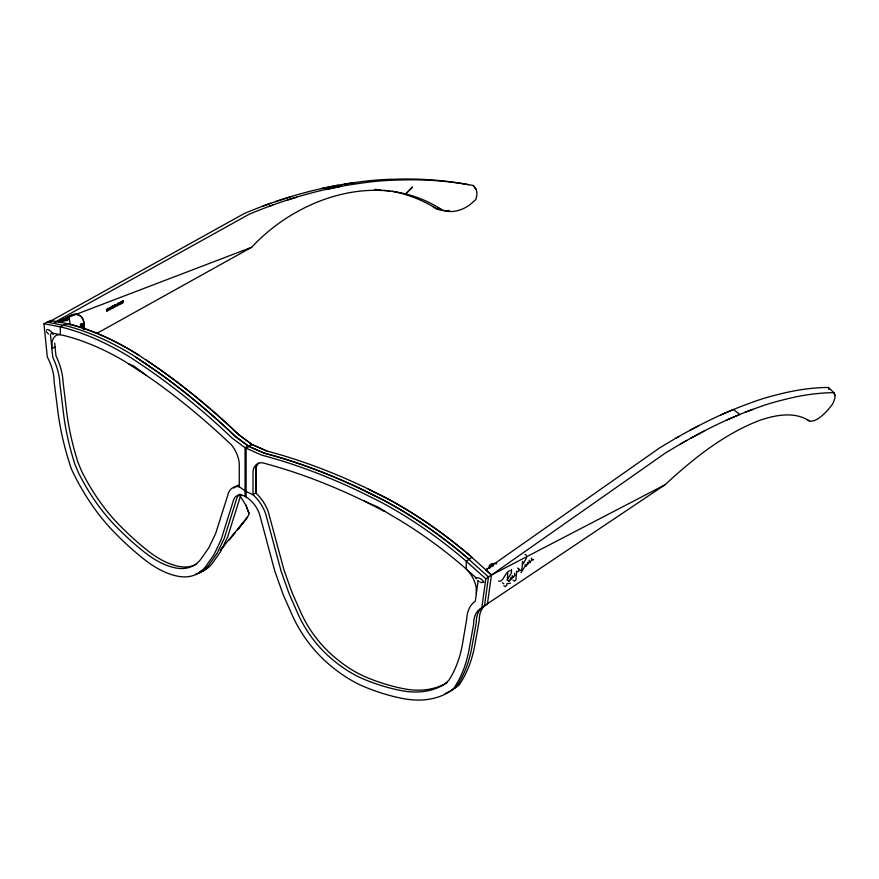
<?xml version="1.0" encoding="UTF-8"?>
<svg xmlns="http://www.w3.org/2000/svg" width="879" height="879" viewBox="0 0 879 879"><rect width="100%" height="100%" fill="white"/><g stroke="black" fill="none" stroke-linecap="round" stroke-linejoin="round"><path stroke-width="1.32" d="M507.403 578.635L507.82 573.064M516.61 571.218L515.94 580.052L514.611 581.063L513.072 580.107M523.269 563.714L526.631 557.682M527.004 564.318L527.949 562.208M529.257 561.659L529.136 560.165M531.487 559.11L531.356 558.077M476.33 593.644L476.209 587.611A23.184 14.503 55.5 0 0 466.288 569.065L466.288 561.241L472.012 557.297L470.847 556.275A391.122 244.637 55.5 0 0 386.145 497.921L368.543 489.142A656.558 410.658 55.5 0 0 267.15 451.081L251.855 444.356L239.044 434.863A656.558 344.59 64.2 0 0 153.968 365.268L139.08 355.402A391.122 205.279 64.2 0 0 68.013 323.835L50.663 320.45L43.95 323.703L47.29 356.951A33.589 17.624 64.2 0 1 54.157 382.145L57.882 411.482A188.26 98.8 64.2 0 0 71.298 468.771A133.114 69.859 64.2 0 0 113.248 531.18A257.536 135.157 64.2 0 0 144.497 559.582A118.028 61.948 64.2 0 0 178.47 576.338A90.207 47.345 64.2 0 0 207.488 563.966L213.971 554.682L221.003 540.014L233.451 500.393A21.47 11.273 64.2 0 1 245.043 496.404L246.131 497.031A21.47 13.427 55.5 0 1 259.942 515.676L274.786 571.064L283.17 594.633L290.894 612.114A90.207 56.421 55.5 0 0 325.472 661.206A118.028 73.825 55.5 0 0 365.961 687.444A257.536 161.077 55.5 0 0 403.208 698.585A133.114 83.263 55.5 0 0 453.19 689.246A188.26 117.753 55.5 0 0 469.188 648.955L473.616 624.321A33.589 21.008 55.5 0 1 481.802 607.807L485.79 578.8L491.416 574.921L470.748 556.352A391.122 244.637 55.5 0 0 386.046 497.986L368.444 489.207M491.13 566.428L491.79 565.702L491.141 565.274L492.822 565.296L492.196 565.702M491.987 565.834L491.328 566.559A1.417 0.923 5.6 0 1 491.086 564.922A1.417 0.923 5.6 0 1 493.328 565.702M478.066 581.041L475.286 601.247L474.012 602.192A42.577 26.634 55.5 0 0 466.771 618.695L462.42 644.351A179.382 112.193 55.5 0 1 448.982 680.06L444.851 684.06A124.192 77.682 55.5 0 1 401.318 690.608A248.307 155.308 55.5 0 1 368.466 681.071L365.466 679.885A109.04 68.199 55.5 0 1 328.065 655.668A81.253 50.817 55.5 0 1 298.706 615.531L289.268 594.16L281.203 571.493L265.7 513.962A30.468 19.063 55.5 0 0 253.328 494.987L246.131 491.383M451.916 689.718A133.114 83.263 55.5 0 0 458.816 685.378A188.26 117.753 55.5 0 0 474.825 645.076L479.253 620.442A33.589 21.008 55.5 0 1 487.427 603.939L491.449 575.031L665.26 453.135C693.113 436.039 722.142 420.569 752.896 409.361A460.948 186.755 -54.6 0 1 782.288 400.099C799.132 395.638 816.514 392.77 833.973 392.671L835.05 395.517A13.855 5.713 -56.5 0 1 834.193 400.395L832.567 404.175L827.886 409.944A37.456 13.328 -59.8 0 1 820.887 416.668L818.657 418.283A37.456 13.328 -59.8 0 1 809.449 420.986C794.55 411.141 775.311 415.009 759.467 420.437C723.516 434.314 693.004 458.915 664.974 484.812L487.504 603.752M522.675 561.384C521.873 563.933 523.269 572.976 518.698 570.01M510.128 579.36L511.259 577.151M532.136 559.11L530.279 562.208M220.179 550.265L247.384 517.335L249.142 513.874L248.614 512.27M507.172 579.997L511.424 572.943L511.49 569.427M238.714 528.422L247.384 517.335M240.989 525.554L243.835 521.95M237.484 529.938L239.956 526.862M509.754 580.799L511.336 578.382M235.55 532.3L229.177 539.926M222.123 548.078L224.541 545.31M200.28 571.844L199.028 573.152L203.763 570.504L206.774 567.702M200.851 571.24L201.445 570.625M412.185 187.183L405.472 194.215L412.405 187.117M97.129 333.251L251.691 247.263C298.322 196.874 380.255 169.339 441.621 209.685A37.456 28.567 -60.4 0 0 457.322 210.729L460.629 209.74A37.456 28.567 -60.4 0 0 470.221 204.51L475.978 199.368L476.847 195.149A13.855 9.966 -64.6 0 0 476.11 189.348L473.309 185.513C448.96 180.909 424.052 179.129 399.286 180.041A460.948 333.328 -67.1 0 0 359.665 183.392C321.703 188.403 284.708 199.423 249.405 214.113L54.399 322.417M664.974 484.812L491.449 575.031L485.79 569.823L659.602 447.927C687.455 430.831 716.484 415.36 747.238 404.153A460.948 186.755 -54.6 0 1 776.629 394.88C793.473 390.419 810.856 387.562 828.304 387.463L833.973 392.671L835.05 395.517M255.69 469.957L255.866 469.836A19.723 12.339 55.5 0 1 258.701 463.068M481.802 607.807L487.427 603.939M530.125 561.67L528.29 563.802M528.18 563.197L525.972 566.373M532.718 560.22L533.619 559.483M515.061 575.185L513.545 576.954M513.468 576.492L511.633 578.931M680.335 444.104L686.774 440.456M678.852 436.5L675.819 438.203M65.551 319.747L67.276 319.308L65.529 320.45A1.417 0.725 -6.4 0 1 65.562 319.198A1.417 0.725 -6.4 0 1 67.727 319.462A1.417 0.725 -6.4 0 1 66.2 320.483M65.486 320.099L66.178 319.725L65.518 319.396M58.662 322.033L70.254 315.649A15.976 10.79 -64.8 0 1 77.868 314.594M58.893 322.153L70.485 315.77A15.976 10.79 -64.8 0 1 78.11 314.704M61.332 320.879L68.969 316.693A5.527 2.835 -6.4 0 1 67.518 319.945A5.527 2.835 -6.4 0 1 61.332 320.879L61.42 321.659L64.694 319.868M690.553 438.357L703.804 431.237M690.685 429.919L698.146 426.018M485.79 569.823L490.636 567.296M55.08 347.04L51.883 348.589L51.982 342.689A23.184 12.163 64.2 0 1 60.321 334.679L60.321 326.867L67.145 323.549L68.122 323.769A391.122 205.279 64.2 0 1 139.201 355.347M724.021 413.482L724.746 413.174M729.68 418.701L730.416 418.382M721.143 414.822L733.504 409.515L739.744 414.481L727.065 419.92M52.3 320.813L48.455 322.285L244.659 213.311C279.962 198.621 316.956 187.601 354.918 182.59A460.948 333.328 -67.1 0 1 394.539 179.239C419.305 178.338 444.203 180.107 468.551 184.711M55.773 322.11L251.691 247.263M744.963 412.306L752.896 409.361M262.887 206.093L270.765 203.291M269.018 206.345L272.743 205.049M275.424 201.687L291.85 196.402M287.301 200.038L296.597 197.204M324.604 187.831L325.538 187.645M329.35 188.633L330.295 188.436M325.691 189.523L341.656 186.293L337.657 185.348L321.264 188.633M344.425 184.063L354.918 182.59M46.994 329.515L46.477 330.163M510.512 583.151L506.886 583.689L506.776 585.194L505.381 586.645L503.832 585.689M510.292 570.757L509.776 570.779C504.832 571.965 503.184 583.107 498.558 581.052M374.904 189.37L381.09 190.018M383.563 190.282L389.529 190.908M47.147 322.153L64.497 325.527M43.95 323.703L61.299 327.076A391.122 205.279 64.2 0 1 132.366 358.654L147.145 368.576A656.558 344.59 64.2 0 1 232.221 438.171L245.043 447.675L261.415 455.025A656.558 410.658 55.5 0 1 362.807 493.086L380.42 501.865A391.122 244.637 55.5 0 1 465.112 560.22L485.79 578.8M51.432 332.899L63.189 335.317A382.134 200.555 64.2 0 1 123.774 360.786L147.189 375.948A647.307 339.733 64.2 0 1 224.123 438.061L231.529 445.005A19.723 10.35 64.2 0 1 239.275 463.859L239.275 486.779L245.043 490.757M63.717 325.219L64.694 325.428A391.122 205.279 64.2 0 1 135.773 357.006L150.54 366.928A656.558 344.59 64.2 0 1 235.616 436.522L248.449 446.027M239.275 486.779L239.011 486.724A30.468 15.998 64.2 0 0 228.628 492.559L215.619 533.619L208.85 547.727L200.928 559.077A81.253 42.642 64.2 0 1 176.294 568.043A109.04 57.234 64.2 0 1 144.903 552.539L142.398 550.551A248.307 130.323 64.2 0 1 114.819 525.202A124.192 65.178 64.2 0 1 78.297 472.441L74.836 464.057A179.382 94.141 64.2 0 1 63.563 414.075L59.904 383.793A42.577 22.349 64.2 0 0 53.839 359.61L52.762 357.303L50.422 334.031M391.913 191.161C407.867 194.303 423.085 200.324 436.863 208.894A37.456 28.567 -60.4 0 0 449.268 210.531M48.015 329.669L48.455 329.823A9.658 5.065 64.2 0 1 48.905 330.032M245.801 505.106L239.571 495.174M129.114 364.027L133.96 366.136L145.859 374.959M77.868 314.583L80.626 316.099A16.734 11.306 -64.8 0 1 83.901 329.295M255.866 469.836L255.866 492.756L253.009 494.723L253.009 471.803A19.723 12.339 55.5 0 1 262.239 462.728L271.062 465.156A647.307 404.878 55.5 0 1 362.741 500.393L378.519 507.337L390.65 514.874A382.134 239.011 55.5 0 1 462.859 566.065L476.418 578.107M267.051 451.158L251.757 444.422L238.923 434.918A656.558 344.59 64.2 0 0 153.858 365.323L146.266 360.104M248.977 446.334L264.271 453.07A656.558 410.658 55.5 0 1 365.664 491.119L383.266 499.898A391.122 244.637 55.5 0 1 467.969 558.253L469.133 559.286M248.812 446.455L264.096 453.179A656.536 410.647 55.5 0 1 357.204 487.307L374.531 495.624M365.73 491.361L383.101 500.019A391.122 244.637 55.5 0 1 467.793 558.374L488.471 576.954L484.483 605.961A33.589 21.008 55.5 0 0 483.219 606.697M807.713 420.14L809.449 420.986M364.335 501.096L384.299 511.358M433.27 206.961L436.863 208.894M437.511 207.455L441.621 209.685M517.27 571.855L518.863 570.976L519.533 569.372L517.533 568.109M520.994 572.701L525.016 566.351L525.192 564.406M524.972 554.341L526.51 555.297M507.359 579.964L508.897 580.92M507.447 580.184L508.985 581.14M502.294 582.777L503.832 583.733M135.564 357.105L150.133 366.884M142.75 361.807L157.286 371.883A656.536 344.568 64.2 0 1 235.418 436.621L248.241 446.125M79.198 315.165L80.396 315.99A16.734 11.306 -64.8 0 1 83.659 329.185M477.747 580.612L478.275 581.019A9.658 6.043 55.5 0 0 479.352 581.711M48.488 333.998L46.378 331.757M473.309 185.513L476.11 189.348M514.589 574.756L514.468 573.284M476.099 578.887L476.187 577.789L478.275 577.822A9.658 6.043 55.5 0 1 481.538 579.404L483.911 582.151L481.538 582.601A9.658 6.043 55.5 0 1 480.461 582.25M246.131 505.843L245.724 504.964L248.889 513.083M246.516 506.733L248.526 512.039M829.216 389.056L828.304 387.463L829.029 389.353M512.226 575.525L512.578 576.756M53.179 334.569L51.202 331.713A9.658 5.065 64.2 0 0 49.367 330.273M69.419 318.561L70.111 325.076M54.674 343.074L55.948 355.753L57.025 358.061A42.577 22.349 64.2 0 1 63.101 382.244L66.76 412.526A179.382 94.141 64.2 0 0 78.033 462.508L81.494 470.891A124.192 65.178 64.2 0 0 118.017 523.653A248.307 130.323 64.2 0 0 145.584 549.001L148.101 551.001A109.04 57.234 64.2 0 0 179.492 566.494A81.253 42.642 64.2 0 0 196.709 564.054M255.69 466.013L256.009 493.141A30.468 19.063 55.5 0 1 268.381 512.116L283.884 569.647L291.949 592.314L301.387 613.685A81.253 50.817 55.5 0 0 330.746 653.811A109.04 68.199 55.5 0 0 368.147 678.039L371.147 679.225A248.307 155.308 55.5 0 0 404.01 688.773A124.192 77.682 55.5 0 0 447.532 682.225M246.131 497.031L246.131 448.301L251.855 444.356L245.043 447.675L245.043 496.404M233.627 488.12A30.468 15.998 64.2 0 1 238.923 485.153M195.83 574.185A90.207 47.345 64.2 0 0 210.685 562.417L217.168 553.133L224.2 538.464L236.649 498.843A21.47 11.273 64.2 0 1 240.088 494.174M199.346 572.482A90.207 47.345 64.2 0 0 214.201 560.714L220.684 551.43L227.716 536.761L240.165 497.14A21.47 11.273 64.2 0 1 241.22 494.811M82.165 325.329A1.351 0.912 -64.8 0 0 81.967 323.703A1.351 0.912 -64.8 0 0 80.615 324.428A1.351 0.912 -64.8 0 0 80.791 326.087A1.351 0.912 -64.8 0 0 81.978 325.637M67.529 320.428A1.417 0.725 -6.4 0 1 67.276 320.593M65.815 319.473A1.417 0.725 -6.4 0 1 67.222 319.44M482.044 607.565A33.589 21.008 55.5 0 0 476.297 622.475L471.869 647.109A188.26 117.753 55.5 0 1 455.871 687.4A133.114 83.263 55.5 0 1 445.257 693.509M490.603 565.582A1.417 0.923 5.6 0 1 493.042 565.549M489.669 568.449A5.527 3.593 5.6 0 1 490.537 564.45A5.527 3.593 5.6 0 1 496.624 563.879M491.735 566.23A1.417 0.923 5.6 0 1 490.559 565.109A1.417 0.923 5.6 0 1 492.185 564.428A1.417 0.923 5.6 0 1 493.361 565.56M111.336 308.046C110.468 310.254 110.721 305.837 111.336 308.046M111.688 307.903L110.38 309.353L110.172 307.408L111.259 306.958L111.688 307.903M107.886 309.034L107.392 310.913L106.897 309.551L106.744 311.243L106.546 309.298L107.491 310.21L108.161 308.452L108.051 310.573L107.886 309.034M109.194 308.397L109.04 309.232L109.194 308.397M108.974 309.617L108.524 310.32L109.326 307.848L110.205 309.452L108.974 309.617M119.599 304.09L119.148 304.793L119.951 302.321L120.83 303.914L119.599 304.09M119.819 302.87L119.665 303.705L119.819 302.87M123.225 300.618L122.917 301.585L122.049 301.222L122.862 302.848L123.225 300.618M113.094 305.881L111.864 306.529L112.062 308.474L113.336 307.815L112.314 307.441C114.303 306.288 110.996 307.551 113.094 305.881M114.391 305.211L114.259 307.331L114.391 305.211M115.039 304.87L114.918 306.991L115.105 305.562C117.127 308.672 115.49 301.75 115.863 305.815L115.039 304.87M117.368 303.662L117.237 305.782L117.368 303.662M118.896 302.87L117.577 303.552L118.269 305.244L118.896 302.87M121.148 301.717L121.016 303.815L122.192 303.211L121.313 303.31L121.148 301.717M82.066 326.065A1.351 0.912 -64.8 0 0 82.296 323.857A1.351 0.912 -64.8 0 0 80.681 325.285A1.351 0.912 -64.8 0 0 82.066 326.065M65.464 319.967A1.417 0.725 -6.4 0 0 67.705 319.275A1.417 0.725 -6.4 0 0 65.738 318.681A1.417 0.725 -6.4 0 0 65.464 319.967"/></g></svg>
